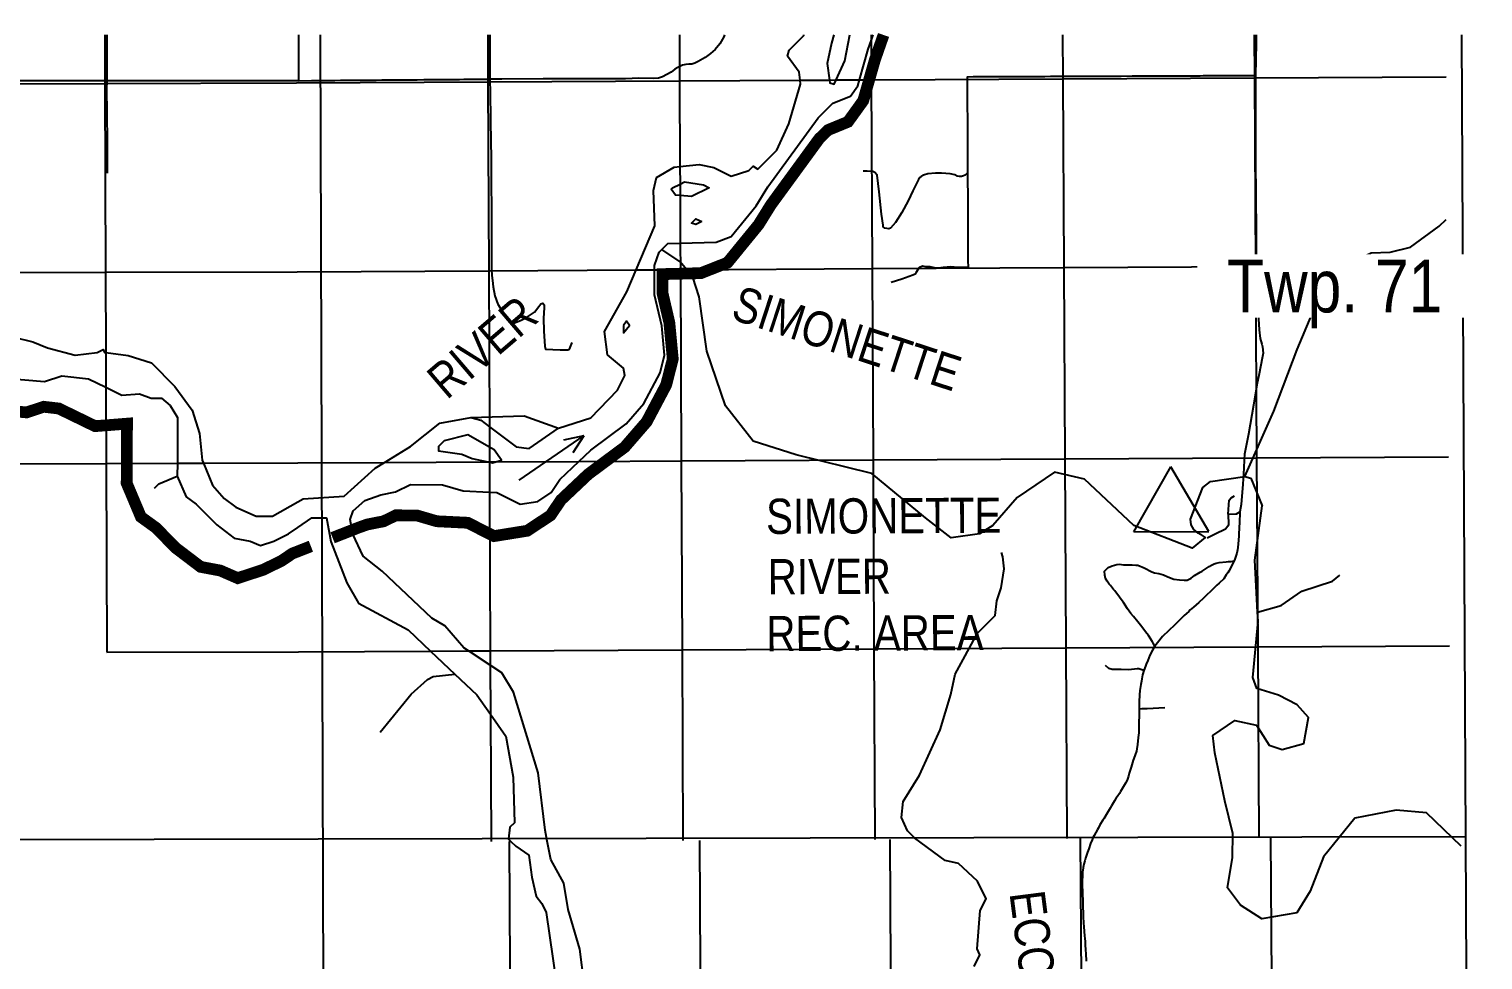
# Model space of a CAD drawing. Extents: x 408473 to 428843, y 6046006 to 6059852.
# Drawn here: x 423046 to 423293.5, y 6051769.7 to 6051928 of the extents above; entities that cross this region are included whole.
import ezdxf
from ezdxf.enums import TextEntityAlignment as Align

# ---------------------------------------------------------------- set-up
doc = ezdxf.new("R2010")
doc.units = 0
doc.header["$LTSCALE"] = 5
doc.linetypes.add('BORDER2', pattern=[22.225, 6.35, -3.175, 6.35, -3.175, 0, -3.175])
doc.layers.add('2', color=7, linetype='Continuous', true_color=0x6e6e6e)
doc.layers.add('4', color=7, linetype='Continuous', true_color=0x8c8c8c)
for name, color, linetype in [('20', 160, 'Continuous'), ('21', 160, 'Continuous'), ('22', 160, 'Continuous'), ('24', 161, 'Continuous'), ('35', 37, 'Continuous'), ('36', 37, 'Continuous'), ('53', 7, 'Continuous'), ('55', 3, 'Continuous'), ('T-WATER', 160, 'Continuous')]:
    doc.layers.add(name, color=color, linetype=linetype)
doc.layers.add('AS-COUNTY', color=7, linetype='BORDER2', lineweight=60, true_color=0xcc33ff)
doc.styles.add('80', font='ARIALN.TTF', dxfattribs={"height": 10})

# ---------------------------------------------------------------- blocks, each defined once
blk = doc.blocks.new('GCAMP')
at = {"layer": '53', "color": 75, "linetype": 'Continuous'}
for p, q in [((-318.649, -183.972), (0.001, 367.946)), ((318.651, -183.973), (0.001, 367.946)), ((-318.649, -183.972), (318.651, -183.973))]:
    blk.add_line(p, q, dxfattribs=at)

msp = doc.modelspace()

# ---------------------------------------------------------------- linework, layer by layer
at = {"layer": '2', "linetype": 'Continuous', "flags": 128}
for points in [[(423095.509, 6051927.043), (423097.797, 6051207.749)], [(423293.481, 6051208.786), (423289.872, 6051927.043)], [(422536.82, 6051789.137), (423290.557, 6051790.668)]]:
    msp.add_lwpolyline(points, dxfattribs=at)
at = {"layer": '20', "linetype": 'Continuous', "flags": 128}
for points in [[(423043.343, 6051875.608), (423046.584, 6051874.842), (423049.076, 6051873.83), (423053.812, 6051872.558), (423057.557, 6051873.039), (423058.558, 6051873.533), (423058.805, 6051873.032), (423059.005, 6051873.006), (423062.796, 6051872.513), (423066.783, 6051871.244), (423070.759, 6051867.227), (423073.736, 6051863.215), (423074.966, 6051859.211), (423075.446, 6051854.712), (423075.658, 6051854.19), (423077.174, 6051850.456), (423079.16, 6051848.198), (423081.15, 6051846.69), (423084.637, 6051845.174), (423087.383, 6051845.161), (423091.714, 6051847.611), (423092.636, 6051848.133), (423099.626, 6051848.599), (423104.888, 6051853.321), (423106.488, 6051854.312), (423110.894, 6051857.039), (423115.903, 6051861.013), (423121.148, 6051861.987), (423122.893, 6051861.48), (423124.319, 6051860.399), (423128.862, 6051856.955), (423131.107, 6051856.695), (423136.114, 6051860.169), (423141.613, 6051861.892), (423146.126, 6051866.618), (423147.385, 6051869.11), (423147.141, 6051870.36), (423144.406, 6051872.621), (423143.924, 6051876.621), (423147.698, 6051883.348), (423149.288, 6051887.072), (423152.49, 6051894.568), (423152.267, 6051900.565), (423152.776, 6051902.811), (423155.779, 6051904.546), (423156.776, 6051904.659), (423160.024, 6051905.026), (423162.518, 6051904.515), (423165.506, 6051903.003), (423168.506, 6051903.988), (423169.258, 6051904.734), (423170.005, 6051904.231), (423173.264, 6051907.464), (423175.28, 6051911.952), (423177.307, 6051918.688), (423177.227, 6051919.352), (423177.066, 6051920.688), (423175.082, 6051923.445), (423175.336, 6051924.443), (423177.843, 6051926.93), (423177.878, 6051927.043)], [(423140.437, 6051765.739), (423139.714, 6051771.486), (423137.747, 6051778.237), (423137.018, 6051782.736), (423134.79, 6051786.741), (423134.177, 6051789.88), (423133.814, 6051791.741), (423132.609, 6051801.486), (423128.428, 6051815.242), (423126.446, 6051818.498), (423124.481, 6051819.797), (423120.762, 6051822.255), (423119.976, 6051822.774), (423116.748, 6051826.536), (423114.508, 6051827.795), (423106.058, 6051835.829), (423102.825, 6051838.342), (423101.095, 6051842.097), (423100.607, 6051844.598), (423101.112, 6051846.094), (423103.117, 6051847.833), (423105.866, 6051848.819), (423108.364, 6051849.307), (423110.865, 6051850.544), (423116.355, 6051850.519), (423119.845, 6051849.503), (423124.363, 6051849.285), (423125.584, 6051849.226), (423129.568, 6051847.209), (423132.565, 6051847.695), (423134.818, 6051849.184), (423136.325, 6051851.425), (423139.566, 6051854.486), (423141.588, 6051856.397), (423147.598, 6051860.866), (423150.609, 6051864.349), (423153.377, 6051869.582), (423154.139, 6051872.577), (423153.662, 6051877.575), (423152.438, 6051882.827), (423152.457, 6051887.088), (423152.46, 6051887.823), (423153.219, 6051890.068), (423153.684, 6051890.529), (423154.723, 6051891.56), (423156.833, 6051891.614), (423162.96, 6051891.772), (423165.461, 6051892.76), (423169.727, 6051897.987), (423171.739, 6051901.226), (423180.277, 6051912.929), (423182.784, 6051915.416), (423185.785, 6051916.652), (423187.041, 6051918.395), (423187.328, 6051919.405), (423188.816, 6051924.633), (423189.307, 6051926.044), (423189.655, 6051927.043)], [(423182.993, 6051927.043), (423182.58, 6051925.66), (423181.815, 6051922.166), (423182.231, 6051919.378), (423182.3, 6051918.916), (423183.048, 6051918.663), (423183.367, 6051919.384), (423184.813, 6051922.652), (423185.711, 6051927.043)], [(423160.48, 6051895.281), (423159.48, 6051894.786), (423158.732, 6051895.039), (423159.484, 6051895.785), (423160.48, 6051895.281)], [(423147.173, 6051877.605), (423147.168, 6051876.356), (423148.172, 6051877.6), (423147.676, 6051878.352), (423147.173, 6051877.605)], [(423042.565, 6051868.616), (423048.552, 6051868.087), (423051.551, 6051869.071), (423056.04, 6051868.549), (423059.024, 6051867.102), (423061.768, 6051865.772), (423064.764, 6051866.007), (423066.757, 6051865.248), (423068.504, 6051865.239), (423069.996, 6051863.983), (423071.235, 6051861.978), (423071.201, 6051854.178), (423071.191, 6051851.985), (423072.673, 6051848.48), (423074.415, 6051847.222), (423077.893, 6051843.708), (423080.878, 6051841.445), (423083.621, 6051840.932), (423085.364, 6051840.174), (423087.613, 6051840.913), (423090.114, 6051842.15), (423091.73, 6051843.25), (423094.119, 6051844.878), (423096.615, 6051844.866), (423097.346, 6051840.866), (423100.06, 6051833.858), (423102.041, 6051830.352), (423110.506, 6051825.816), (423114.308, 6051822.221), (423118.464, 6051818.291), (423122.186, 6051814.771), (423124.514, 6051811.479), (423127.147, 6051807.755), (423128.363, 6051800.756), (423128.579, 6051793.013), (423127.827, 6051792.267), (423127.568, 6051790.27), (423127.986, 6051789.849), (423128.811, 6051789.016), (423131.05, 6051787.508), (423131.533, 6051783.759), (423132.267, 6051780.509), (423133.26, 6051779.256), (423134.002, 6051777.755), (423135.697, 6051766.01)]]:
    msp.add_lwpolyline(points, dxfattribs=at)
for points in [[(423156.789, 6051901.681), (423157.515, 6051902.04), (423160.757, 6051901.525), (423161.753, 6051901.021), (423158.752, 6051899.536), (423156.797, 6051899.723), (423156.007, 6051899.798), (423155.263, 6051900.801), (423155.514, 6051901.05)], [(423124.343, 6051854.339), (423124.857, 6051854.226), (423125.423, 6051854.412), (423126.357, 6051854.718), (423125.117, 6051856.473), (423124.333, 6051856.914), (423120.635, 6051858.992), (423116.638, 6051858.012), (423116.387, 6051857.763), (423115.635, 6051857.017), (423115.632, 6051856.268), (423119.623, 6051855.749), (423121.366, 6051854.992), (423124.043, 6051854.404)]]:
    msp.add_lwpolyline(points, close=True, dxfattribs=at)
at = {"layer": '22', "linetype": 'Continuous', "flags": 128}
for points in [[(423160.027, 6051882.493), (423158.974, 6051885.836), (423156.8, 6051888.459), (423153.684, 6051890.529)], [(423245.533, 6051841.97), (423246.199, 6051841.523), (423243.951, 6051839.712), (423234.037, 6051843.572), (423225.667, 6051851.472), (423220.513, 6051852.666), (423214.158, 6051848.336), (423210.015, 6051843.6), (423207.773, 6051842.159), (423202.958, 6051841.5), (423198.579, 6051844.898), (423189.465, 6051852.44), (423176.582, 6051855.61), (423169.229, 6051857.949), (423164.524, 6051863.94), (423161.352, 6051873.232), (423160.027, 6051882.493)], [(423245.533, 6051841.97), (423244.975, 6051842.26), (423244.283, 6051842.928), (423243.826, 6051843.686), (423243.702, 6051844.673), (423245.807, 6051850.031), (423247.091, 6051851.088), (423252.92, 6051851.93)], [(423252.92, 6051851.93), (423253.993, 6051851.63)], [(423253.993, 6051851.63), (423255.897, 6051846.906)], [(423255.121, 6051828.827), (423254.636, 6051837.687), (423255.897, 6051846.906)], [(423261.868, 6051813.092), (423258.69, 6051814.707), (423255.014, 6051815.877), (423254.305, 6051817.736), (423255.203, 6051827.33), (423255.121, 6051828.827)], [(423289.769, 6051789.002), (423283.86, 6051794.704), (423278.693, 6051795.159), (423271.648, 6051793.797), (423266.366, 6051787.232), (423264.051, 6051781.357), (423261.773, 6051777.699), (423255.843, 6051776.689), (423252.185, 6051778.967), (423250.017, 6051781.959), (423250.841, 6051787.12), (423250.909, 6051791.184), (423249.523, 6051796.75), (423247.81, 6051804.909), (423247.489, 6051807.871), (423251.227, 6051810.396), (423254.91, 6051809.596), (423257.071, 6051806.234), (423259.276, 6051805.458), (423262.989, 6051806.506), (423263.801, 6051810.927), (423261.868, 6051813.092)]]:
    msp.add_lwpolyline(points, dxfattribs=at)
at = {"layer": '24', "linetype": 'Continuous', "flags": 128}
for points in [[(423129.401, 6051851.297), (423140.475, 6051858.882)], [(423137.013, 6051858.151), (423140.475, 6051858.882)], [(423138.612, 6051855.997), (423140.475, 6051858.882)]]:
    msp.add_lwpolyline(points, dxfattribs=at)
at = {"layer": '35', "linetype": 'Continuous', "flags": 128}
for points in [[(423059.224, 6051919.262), (423059.223, 6051920.918), (423059.223, 6051921.37), (423059.223, 6051922.145), (423059.222, 6051923.367), (423059.221, 6051924.1), (423059.221, 6051925.365), (423059.22, 6051926.054), (423059.22, 6051927.043)], [(423091.808, 6051927.043), (423091.811, 6051926.172), (423091.819, 6051924.212), (423091.827, 6051922.251), (423091.835, 6051920.29), (423091.839, 6051919.269)], [(423124.384, 6051927.043), (423124.385, 6051926.853), (423124.388, 6051926.304), (423124.396, 6051924.856), (423124.399, 6051924.34), (423124.408, 6051922.858), (423124.411, 6051922.375), (423124.419, 6051920.86), (423124.427, 6051919.534)], [(423164.332, 6051927.043), (423164.221, 6051926.744), (423163.573, 6051925.547), (423162.745, 6051924.559), (423161.945, 6051923.889), (423161.075, 6051923.217), (423159.887, 6051922.54), (423159.327, 6051922.263), (423158.782, 6051922.093), (423158.306, 6051922.066), (423157.758, 6051922.037), (423157.195, 6051921.92), (423156.39, 6051921.533), (423155.902, 6051921.205), (423155.276, 6051920.697), (423154.542, 6051920.294), (423153.772, 6051919.907), (423153.122, 6051919.7), (423152.187, 6051919.645), (423149.765, 6051919.667), (423147.487, 6051919.604), (423143.229, 6051919.565), (423139.501, 6051919.58), (423133.494, 6051919.593), (423126.462, 6051919.535), (423124.427, 6051919.534)], [(423254.89, 6051927.043), (423254.897, 6051925.657), (423254.756, 6051920.153)], [(423205.799, 6051903.64), (423205.795, 6051904.737), (423205.793, 6051905.181), (423205.786, 6051906.735), (423205.784, 6051907.143), (423205.777, 6051908.733), (423205.775, 6051909.104), (423205.768, 6051910.73), (423205.767, 6051911.066), (423205.759, 6051912.728), (423205.758, 6051913.028), (423205.751, 6051914.726), (423205.749, 6051914.989), (423205.742, 6051916.724), (423205.74, 6051917.056), (423205.733, 6051918.721), (423205.728, 6051919.949), (423206.687, 6051919.953), (423207.897, 6051919.958), (423208.723, 6051919.962), (423209.895, 6051919.967), (423210.758, 6051919.971), (423211.893, 6051919.976), (423212.794, 6051919.979), (423213.89, 6051919.984), (423214.829, 6051919.988), (423215.888, 6051919.993), (423216.865, 6051919.997), (423217.886, 6051920.001), (423218.9, 6051920.006), (423219.884, 6051920.01), (423220.936, 6051920.015), (423221.881, 6051920.019), (423222.971, 6051920.023), (423223.879, 6051920.027), (423225.007, 6051920.032), (423225.877, 6051920.036), (423227.042, 6051920.041), (423227.875, 6051920.044), (423229.078, 6051920.05), (423229.872, 6051920.053), (423231.113, 6051920.058), (423231.87, 6051920.062), (423233.771, 6051920.07), (423235.184, 6051920.076), (423236.523, 6051920.082), (423237.863, 6051920.087), (423238.499, 6051920.09), (423239.255, 6051920.093), (423239.861, 6051920.096), (423241.29, 6051920.102), (423241.859, 6051920.105), (423243.326, 6051920.111), (423243.857, 6051920.113), (423245.361, 6051920.12), (423245.855, 6051920.122), (423247.397, 6051920.128), (423247.68, 6051920.13)], [(423247.68, 6051920.13), (423248.387, 6051920.132), (423249.885, 6051920.137), (423250.268, 6051920.138), (423251.451, 6051920.142), (423251.848, 6051920.144), (423253.509, 6051920.149), (423253.846, 6051920.15), (423254.756, 6051920.153)], [(423254.756, 6051920.153), (423254.756, 6051919.862), (423254.757, 6051917.843), (423254.757, 6051917.003), (423254.758, 6051915.845), (423254.758, 6051915.049), (423254.759, 6051913.847), (423254.759, 6051913.095), (423254.759, 6051911.849), (423254.76, 6051911.141), (423254.76, 6051909.851), (423254.761, 6051907.729), (423254.762, 6051905.855), (423254.762, 6051905.279), (423254.762, 6051904.623), (423254.766, 6051904.285), (423254.77, 6051903.858), (423254.775, 6051903.313), (423254.789, 6051901.86), (423254.794, 6051901.341), (423254.809, 6051899.863), (423254.814, 6051899.369), (423254.828, 6051897.865), (423254.833, 6051897.398), (423254.848, 6051895.868), (423254.852, 6051895.426), (423254.867, 6051893.87), (423254.871, 6051893.454), (423254.886, 6051891.952), (423254.891, 6051891.482), (423254.899, 6051889.875), (423254.901, 6051889.519), (423254.909, 6051887.877), (423254.911, 6051887.556), (423254.919, 6051885.879), (423254.92, 6051885.594), (423254.924, 6051884.937)], [(423059.224, 6051919.262), (423058.155, 6051919.259), (423056.117, 6051919.252), (423054.079, 6051919.246), (423053.652, 6051919.244), (423052.073, 6051919.239), (423050.075, 6051919.233), (423048.078, 6051919.226), (423046.08, 6051919.22), (423044.082, 6051919.213), (423042.829, 6051919.209)], [(423091.839, 6051919.269), (423090.034, 6051919.268), (423088.815, 6051919.268), (423088.036, 6051919.268), (423086.771, 6051919.268), (423086.038, 6051919.268), (423084.726, 6051919.267), (423084.04, 6051919.267), (423082.682, 6051919.267), (423082.042, 6051919.267), (423080.638, 6051919.267), (423080.044, 6051919.266), (423078.594, 6051919.266), (423078.046, 6051919.266), (423076.549, 6051919.266), (423076.048, 6051919.266), (423074.505, 6051919.265), (423074.05, 6051919.265), (423072.461, 6051919.265), (423072.052, 6051919.265), (423070.417, 6051919.265), (423070.054, 6051919.264), (423068.373, 6051919.264), (423068.056, 6051919.264), (423066.328, 6051919.264), (423066.058, 6051919.264), (423064.284, 6051919.263), (423062.24, 6051919.263), (423060.196, 6051919.263), (423059.224, 6051919.262)], [(423091.839, 6051919.269), (423094.029, 6051919.287), (423094.922, 6051919.294), (423096.027, 6051919.303), (423096.949, 6051919.31), (423098.024, 6051919.319), (423098.977, 6051919.327), (423100.022, 6051919.335), (423101.004, 6051919.343), (423102.019, 6051919.352), (423102.722, 6051919.357), (423103.575, 6051919.364), (423104.017, 6051919.368), (423105.059, 6051919.376), (423106.015, 6051919.384), (423107.086, 6051919.393), (423108.012, 6051919.4), (423109.113, 6051919.409), (423110.01, 6051919.417), (423110.543, 6051919.421), (423111.141, 6051919.426), (423112.007, 6051919.433), (423113.168, 6051919.442), (423114.005, 6051919.449), (423115.196, 6051919.459), (423116.003, 6051919.466), (423117.223, 6051919.475), (423118, 6051919.482), (423119.25, 6051919.492), (423119.998, 6051919.498), (423121.278, 6051919.508), (423121.995, 6051919.514), (423123.305, 6051919.525), (423123.993, 6051919.531), (423124.427, 6051919.534)], [(423124.427, 6051919.534), (423124.478, 6051917.14), (423124.533, 6051912.829), (423124.588, 6051908.554), (423124.607, 6051906.487), (423124.644, 6051902.459), (423124.683, 6051896.77), (423124.687, 6051887.194), (423124.729, 6051886.149), (423124.847, 6051885.254), (423124.945, 6051884.173), (423125.238, 6051882.652), (423125.768, 6051881.26), (423126.686, 6051879.845), (423127.605, 6051878.531), (423127.938, 6051878.289), (423128.288, 6051878.08), (423128.591, 6051878.074), (423129.642, 6051878.443), (423130.816, 6051879.061), (423131.994, 6051879.865), (423132.753, 6051880.846), (423133.082, 6051881.311), (423133.42, 6051881.389), (423133.635, 6051881.15), (423133.626, 6051880.644), (423133.525, 6051878.86), (423133.586, 6051876.635), (423133.774, 6051874.07), (423133.9, 6051873.579), (423136.358, 6051873.484), (423137.672, 6051873.455), (423137.976, 6051873.57), (423138.391, 6051874.695)], [(423205.799, 6051903.64), (423205.349, 6051903.172), (423205.033, 6051903.059), (423204.682, 6051902.946), (423204.364, 6051902.94), (423203.974, 6051903.002), (423203.581, 6051903.242), (423202.765, 6051903.402), (423201.313, 6051903.55), (423200.253, 6051903.528), (423198.983, 6051903.432), (423198.245, 6051903.205), (423197.861, 6051902.985), (423197.582, 6051902.767), (423197.411, 6051902.481), (423196.424, 6051900.553), (423195.611, 6051898.805), (423194.519, 6051896.839), (423193.492, 6051895.157), (423192.628, 6051894.186), (423192.313, 6051894.038), (423191.674, 6051894.166), (423191.351, 6051894.407), (423191.346, 6051894.69), (423191.061, 6051896.557), (423190.668, 6051900.331), (423190.364, 6051903.187), (423189.931, 6051903.638), (423189.61, 6051903.808), (423188.654, 6051903.86), (423187.983, 6051903.846)], [(423254.924, 6051884.937), (423255.134, 6051880.606), (423255.413, 6051876.882), (423255.544, 6051875.382), (423255.829, 6051874.455), (423255.979, 6051873.966), (423256.045, 6051872.905), (423255.908, 6051872.063), (423255.397, 6051869.402), (423255.006, 6051867.499), (423254.426, 6051864.046), (423253.59, 6051859.128), (423252.909, 6051855.726), (423252.823, 6051854.8), (423252.753, 6051853.334), (423252.62, 6051850.601), (423252.319, 6051847.135), (423252.12, 6051845.891)], [(423252.12, 6051845.891), (423252.091, 6051845.323), (423252.051, 6051844.539), (423252.016, 6051843.856), (423251.995, 6051843.462), (423251.911, 6051841.856), (423251.872, 6051841.104), (423251.758, 6051839.854), (423251.692, 6051839.464), (423251.59, 6051838.885), (423251.35, 6051838.218), (423251.214, 6051837.844), (423251.105, 6051837.582)], [(423237.623, 6051823.041), (423237.362, 6051823.542), (423237.22, 6051823.813), (423236.524, 6051824.851), (423236.054, 6051825.484), (423235.409, 6051826.353), (423234.497, 6051827.472), (423234.203, 6051827.833), (423233.97, 6051828.105), (423233.54, 6051828.609), (423232.993, 6051829.436), (423232.297, 6051830.488), (423231.906, 6051831.004), (423231.604, 6051831.402), (423230.81, 6051832.447), (423230.602, 6051832.721), (423230.046, 6051833.365), (423229.855, 6051833.586), (423229.517, 6051834.087), (423229.242, 6051834.562), (423229.111, 6051835.131), (423229.076, 6051835.809), (423229.656, 6051836.46), (423230.343, 6051836.742), (423231.157, 6051836.94), (423231.595, 6051836.99), (423232.262, 6051836.92), (423232.535, 6051836.891), (423233.769, 6051836.92), (423234.366, 6051836.863), (423234.732, 6051836.822), (423235.779, 6051836.404), (423237.093, 6051835.698), (423237.582, 6051835.535), (423238.317, 6051835.427), (423239.1, 6051835.205), (423239.827, 6051834.862), (423240.834, 6051834.446), (423241.819, 6051834.357), (423242.594, 6051834.287), (423243.113, 6051834.299), (423243.608, 6051834.49), (423243.811, 6051834.647), (423244.393, 6051835.097), (423245.358, 6051835.647), (423245.662, 6051835.839), (423246.894, 6051836.614), (423247.267, 6051836.849), (423247.751, 6051837.068), (423248.057, 6051837.206), (423248.573, 6051837.318), (423249.741, 6051837.412), (423250.117, 6051837.442), (423250.645, 6051837.485), (423251.105, 6051837.582)], [(423251.105, 6051837.582), (423250.759, 6051836.829), (423250.471, 6051836.203), (423250.222, 6051835.823), (423250.047, 6051835.556), (423249.793, 6051835.169), (423249.366, 6051834.518), (423248.599, 6051833.788), (423248.203, 6051833.411), (423247.843, 6051833.068), (423247.173, 6051832.442), (423246.421, 6051831.741), (423246.138, 6051831.477), (423245.886, 6051831.242), (423245.104, 6051830.512), (423244.226, 6051829.693), (423243.929, 6051829.441), (423243.658, 6051829.229), (423243.39, 6051828.939), (423243.005, 6051828.61), (423242.631, 6051828.29), (423241.972, 6051827.646), (423240.96, 6051826.657), (423240.018, 6051825.736), (423238.939, 6051824.681), (423238.069, 6051823.619), (423237.623, 6051823.041)], [(423237.623, 6051823.041), (423237.25, 6051822.388), (423236.789, 6051821.531), (423236.59, 6051821.066), (423236.409, 6051820.634), (423236.154, 6051819.968), (423236.032, 6051819.645), (423235.765, 6051818.936)], [(423235.765, 6051818.936), (423235.749, 6051818.893), (423235.54, 6051818.162), (423235.4, 6051817.503), (423235.326, 6051817.093), (423235.224, 6051816.511), (423235.092, 6051815.498), (423235.024, 6051814.748), (423234.962, 6051813.559), (423234.961, 6051812.854), (423234.961, 6051812.421)], [(423234.961, 6051812.421), (423234.957, 6051811.499), (423234.948, 6051811.17), (423234.911, 6051810.165), (423234.901, 6051809.869), (423234.896, 6051809.5), (423234.89, 6051809.016), (423234.881, 6051808.333), (423234.801, 6051807.5), (423234.69, 6051806.347), (423234.572, 6051805.584), (423234.508, 6051805.171), (423234.04, 6051803.968), (423233.92, 6051803.661), (423233.566, 6051802.467), (423233.42, 6051801.974), (423233.27, 6051801.471), (423233.114, 6051800.946), (423232.906, 6051800.245), (423232.62, 6051799.75), (423232.449, 6051799.454), (423231.786, 6051798.308), (423231.586, 6051797.978), (423231.203, 6051797.428), (423230.987, 6051797.117), (423230.733, 6051796.751), (423230.23, 6051795.888), (423229.998, 6051795.49), (423229.498, 6051794.633), (423228.93, 6051793.703), (423228.768, 6051793.437), (423228.282, 6051792.643), (423228.005, 6051792.154), (423227.854, 6051791.888), (423227.556, 6051791.351), (423227.309, 6051790.865), (423227.15, 6051790.549), (423226.932, 6051790.113), (423226.688, 6051789.505), (423226.385, 6051788.593), (423226.185, 6051788.032), (423225.931, 6051787.318), (423225.804, 6051786.962), (423225.694, 6051786.548), (423225.536, 6051785.956), (423225.431, 6051785.391), (423225.365, 6051784.909), (423225.33, 6051784.652), (423225.285, 6051783.824), (423225.269, 6051783.307), (423225.253, 6051782.833), (423225.269, 6051782.319), (423225.3, 6051781.309), (423225.362, 6051779.313), (423225.37, 6051779.044), (423225.423, 6051777.316), (423225.432, 6051777.031), (423225.464, 6051775.996), (423225.522, 6051775.321), (423225.657, 6051773.761), (423225.695, 6051773.327), (423225.737, 6051772.833), (423225.785, 6051772.278), (423225.825, 6051771.332), (423225.849, 6051770.773), (423225.904, 6051769.473)]]:
    msp.add_lwpolyline(points, dxfattribs=at)
at = {"layer": '36', "linetype": 'Continuous', "flags": 128}
for points in [[(423059.306, 6051903.529), (423059.275, 6051908.671), (423059.227, 6051913.919), (423059.213, 6051917.771), (423059.224, 6051919.262)], [(423205.87, 6051887.478), (423205.865, 6051888.755), (423205.862, 6051889.488), (423205.856, 6051890.753), (423205.853, 6051891.45), (423205.847, 6051892.751), (423205.844, 6051893.412), (423205.838, 6051894.748), (423205.836, 6051895.373), (423205.83, 6051896.746), (423205.827, 6051897.335), (423205.821, 6051898.744), (423205.818, 6051899.296), (423205.812, 6051900.742), (423205.81, 6051901.258), (423205.803, 6051902.739), (423205.801, 6051903.22), (423205.799, 6051903.64)], [(423205.87, 6051887.478), (423203.996, 6051887.476), (423202.885, 6051887.585), (423202.279, 6051887.522), (423201.571, 6051887.493), (423200.762, 6051887.365), (423200.123, 6051887.403), (423199.383, 6051887.577), (423198.643, 6051887.616), (423198.037, 6051887.688), (423197.564, 6051887.456), (423197.327, 6051887.222), (423196.918, 6051886.585), (423196.815, 6051886.35), (423196.409, 6051886.151), (423194.519, 6051885.525), (423192.73, 6051884.932)], [(423250.089, 6051845.5), (423250.279, 6051847.909), (423250.634, 6051848.279), (423251.157, 6051848.648)], [(423250.089, 6051845.5), (423251.534, 6051845.551), (423252.12, 6051845.891)], [(423250.089, 6051845.5), (423250.186, 6051843.748), (423250.051, 6051843.445), (423249.645, 6051842.94), (423247.892, 6051842.101), (423246.542, 6051841.43)], [(423235.765, 6051818.936), (423234.915, 6051819.191), (423234.632, 6051819.223), (423233.195, 6051819.054), (423231.902, 6051819.114), (423230.736, 6051819.108), (423230.347, 6051819.072), (423229.802, 6051819.255), (423229.226, 6051819.744)], [(423234.961, 6051812.421), (423235.396, 6051812.439), (423236.325, 6051812.478), (423237.355, 6051812.521), (423238.321, 6051812.561), (423239.342, 6051812.603)]]:
    msp.add_lwpolyline(points, dxfattribs=at)
at = {"layer": '4', "linetype": 'Continuous', "flags": 128}
for points in [[(423058.826, 6051927.043), (423058.853, 6051918.811)], [(423124.054, 6051927.043), (423124.085, 6051919.071)], [(423156.678, 6051927.043), (423156.712, 6051919.243)], [(423189.302, 6051927.043), (423189.307, 6051926.044)], [(423189.307, 6051926.044), (423189.339, 6051919.416)], [(423221.927, 6051927.043), (423221.966, 6051919.588)], [(423254.552, 6051927.043), (423254.593, 6051919.761)], [(423026.248, 6051918.722), (423058.853, 6051918.811)], [(423058.853, 6051918.811), (423091.459, 6051918.898)], [(423058.853, 6051918.811), (423058.96, 6051886.679)], [(423091.459, 6051918.898), (423124.085, 6051919.071)], [(423124.085, 6051919.071), (423156.712, 6051919.243)], [(423124.085, 6051919.071), (423124.213, 6051886.939)], [(423156.712, 6051919.243), (423177.227, 6051919.352)], [(423156.712, 6051919.243), (423156.776, 6051904.659)], [(423177.227, 6051919.352), (423182.231, 6051919.378)], [(423182.231, 6051919.378), (423183.367, 6051919.384)], [(423183.367, 6051919.384), (423187.328, 6051919.405)], [(423187.328, 6051919.405), (423189.339, 6051919.416)], [(423189.339, 6051919.416), (423221.966, 6051919.588)], [(423189.339, 6051919.416), (423189.492, 6051887.284)], [(423221.966, 6051919.588), (423254.593, 6051919.761)], [(423221.966, 6051919.588), (423222.132, 6051887.457)], [(423254.593, 6051919.761), (423287.22, 6051919.934)], [(423254.593, 6051919.761), (423254.772, 6051887.63)], [(423156.776, 6051904.659), (423156.789, 6051901.681)], [(423156.789, 6051901.681), (423156.797, 6051899.723)], [(423156.797, 6051899.723), (423156.833, 6051891.614)], [(423156.833, 6051891.614), (423156.853, 6051887.112)], [(423254.772, 6051887.63), (423287.412, 6051887.803)], [(423026.346, 6051886.59), (423058.96, 6051886.679)], [(423058.96, 6051886.679), (423091.574, 6051886.767)], [(423058.96, 6051886.679), (423059.005, 6051873.006)], [(423091.574, 6051886.767), (423124.213, 6051886.939)], [(423124.213, 6051886.939), (423149.288, 6051887.072)], [(423124.213, 6051886.939), (423124.319, 6051860.399)], [(423149.288, 6051887.072), (423152.457, 6051887.088)], [(423152.457, 6051887.088), (423156.853, 6051887.112)], [(423156.853, 6051887.112), (423189.492, 6051887.284)], [(423156.853, 6051887.112), (423156.995, 6051854.579)], [(423189.492, 6051887.284), (423222.132, 6051887.457)], [(423189.492, 6051887.284), (423189.648, 6051854.751)], [(423222.132, 6051887.457), (423254.772, 6051887.63)], [(423222.132, 6051887.457), (423222.301, 6051854.924)], [(423254.772, 6051887.63), (423254.953, 6051855.097)], [(423059.005, 6051873.006), (423059.024, 6051867.102)], [(423059.024, 6051867.102), (423059.067, 6051854.145)], [(423124.319, 6051860.399), (423124.333, 6051856.914)], [(423124.333, 6051856.914), (423124.343, 6051854.406)], [(423026.444, 6051854.056), (423059.067, 6051854.145)], [(423059.067, 6051854.145), (423071.201, 6051854.178)], [(423059.067, 6051854.145), (423059.173, 6051822.013)], [(423071.201, 6051854.178), (423075.658, 6051854.19)], [(423075.658, 6051854.19), (423091.69, 6051854.233)], [(423091.69, 6051854.233), (423106.488, 6051854.312)], [(423106.488, 6051854.312), (423124.043, 6051854.404)], [(423124.043, 6051854.404), (423124.343, 6051854.406)], [(423124.343, 6051854.406), (423125.423, 6051854.412)], [(423124.343, 6051854.406), (423124.343, 6051854.339)], [(423124.343, 6051854.339), (423124.363, 6051849.285)], [(423125.423, 6051854.412), (423139.566, 6051854.486)], [(423139.566, 6051854.486), (423156.995, 6051854.579)], [(423156.995, 6051854.579), (423189.648, 6051854.751)], [(423156.995, 6051854.579), (423157.136, 6051822.447)], [(423189.648, 6051854.751), (423222.301, 6051854.924)], [(423189.648, 6051854.751), (423189.801, 6051822.62)], [(423222.301, 6051854.924), (423254.953, 6051855.097)], [(423222.301, 6051854.924), (423222.467, 6051822.793)], [(423254.953, 6051855.097), (423287.606, 6051855.271)], [(423254.953, 6051855.097), (423255.133, 6051822.966)], [(423124.363, 6051849.285), (423124.471, 6051822.274)], [(423059.173, 6051822.013), (423091.806, 6051822.102)], [(423091.806, 6051822.102), (423114.308, 6051822.221)], [(423114.308, 6051822.221), (423120.762, 6051822.255)], [(423120.762, 6051822.255), (423124.471, 6051822.274)], [(423124.471, 6051822.274), (423157.136, 6051822.447)], [(423124.471, 6051822.274), (423124.481, 6051819.797)], [(423157.136, 6051822.447), (423189.801, 6051822.62)], [(423157.136, 6051822.447), (423157.278, 6051790)], [(423189.801, 6051822.62), (423222.467, 6051822.793)], [(423189.801, 6051822.62), (423189.956, 6051790.169)], [(423222.467, 6051822.793), (423255.133, 6051822.966)], [(423222.467, 6051822.793), (423222.635, 6051790.337)], [(423255.133, 6051822.966), (423287.799, 6051823.14)], [(423255.133, 6051822.966), (423255.314, 6051790.506)], [(423124.481, 6051819.797), (423124.514, 6051811.479)], [(423124.514, 6051811.479), (423124.6, 6051789.831)], [(423127.69, 6051789.847), (423127.843, 6051757.76)], [(423160.103, 6051790.014), (423160.266, 6051757.94)], [(423192.516, 6051790.182), (423192.69, 6051758.12)], [(423224.929, 6051790.349), (423225.114, 6051758.299)], [(423257.342, 6051790.516), (423257.537, 6051758.479)]]:
    msp.add_lwpolyline(points, dxfattribs=at)
at = {"layer": 'AS-COUNTY', "const_width": 2, "flags": 128}
for points in [[(423097.626, 6051841.496), (423102.039, 6051843.223), (423103.551, 6051843.764), (423106.333, 6051844.305), (423108.376, 6051845.314), (423111.985, 6051845.295), (423115.367, 6051844.308), (423120.472, 6051844.058), (423120.628, 6051844.051), (423125.108, 6051841.779), (423130.766, 6051842.692), (423134.748, 6051845.318), (423136.504, 6051847.925), (423139.341, 6051850.601), (423141.15, 6051852.308), (423147.365, 6051856.922), (423151.106, 6051861.245), (423154.421, 6051867.501), (423155.547, 6051871.911), (423154.961, 6051878.106), (423153.797, 6051883.112), (423153.814, 6051886.355), (423160.336, 6051886.519), (423164.868, 6051888.306), (423170.164, 6051894.784), (423172.248, 6051898.135), (423180.447, 6051909.356), (423181.97, 6051910.865), (423185.374, 6051912.264), (423187.976, 6051915.87), (423188.504, 6051917.722), (423189.955, 6051922.807), (423190.4, 6051924.08), (423191.434, 6051927.043)], [(422313.438, 6051659.584), (422328.95, 6051655.272), (422332.344, 6051655.998), (422337.992, 6051657.205), (422346.416, 6051658.479), (422347.799, 6051659.041), (422352.033, 6051660.761), (422356.142, 6051664.493), (422359.518, 6051669.507), (422361.836, 6051671.228), (422365.489, 6051672.554), (422368.552, 6051672.88), (422372.656, 6051671.947), (422378.194, 6051671.679), (422379.554, 6051671.613), (422383.779, 6051672.648), (422387.751, 6051672.827), (422400.262, 6051670.721), (422407.255, 6051671.881), (422412.132, 6051672.689), (422413.26, 6051673.293), (422424.474, 6051679.301), (422427.692, 6051680.356), (422430.914, 6051682.483), (422432.81, 6051684.363), (422437.804, 6051687.245), (422439.603, 6051687.836), (422443.229, 6051687.913), (422443.522, 6051687.92), (422449.948, 6051688.058), (422458.046, 6051694.155), (422460.392, 6051697.255), (422461.125, 6051698.223), (422462.841, 6051699.64), (422466.932, 6051700.735), (422475.716, 6051701.757), (422478.225, 6051703.063), (422480.671, 6051704.336), (422483.12, 6051704.849), (422486.419, 6051705.027), (422489.263, 6051704.538), (422493.332, 6051704.518), (422497.416, 6051705.179), (422507.415, 6051709.828), (422513.878, 6051716.729), (422522.145, 6051711.95), (422527.918, 6051711.537), (422532.517, 6051712.866), (422538.408, 6051709.614), (422539.678, 6051708.914), (422545.866, 6051703.384), (422550.878, 6051699.587), (422562.754, 6051696.979), (422565.603, 6051696.762), (422568.058, 6051695.519), (422568.708, 6051694.971), (422569.292, 6051694.774), (422575.427, 6051688.872), (422578.431, 6051685.982), (422579.633, 6051683.956), (422586.36, 6051680.926), (422590.538, 6051680.626), (422591.567, 6051680.363), (422595.626, 6051678.308), (422598.857, 6051675.797), (422602.588, 6051673.908), (422603.998, 6051673.43), (422611.743, 6051670.804), (422617.046, 6051672.04), (422619.433, 6051671.292), (422625.852, 6051670.546), (422628.275, 6051671.743), (422633.924, 6051670.907), (422637.729, 6051670.676), (422639.951, 6051670.541), (422641.583, 6051671.347), (422645.953, 6051671.325), (422650.248, 6051672.734), (422662.148, 6051675.44), (422665.398, 6051678.659), (422666.324, 6051682.298), (422671.333, 6051685.539), (422672.569, 6051686.107), (422676.117, 6051687.737), (422681.368, 6051690.148), (422687.316, 6051691.739), (422693.138, 6051695.856), (422698.497, 6051699.038), (422701.259, 6051701.774), (422701.803, 6051708.938), (422710.797, 6051708.035), (422715.296, 6051701.593), (422722.735, 6051699.425), (422726.521, 6051699.169), (422731.376, 6051697.319), (422732.757, 6051696.48), (422734.656, 6051695.327), (422743.756, 6051695.279), (422747.81, 6051696.473), (422750.499, 6051698.471), (422761.674, 6051700.009), (422763.319, 6051702.045), (422767.193, 6051701.594), (422768.397, 6051701.454), (422776.142, 6051699.602), (422781.02, 6051699.577), (422786.663, 6051702.051), (422793.979, 6051705.944), (422796.919, 6051708.856), (422802.719, 6051718.152), (422804.51, 6051722.433), (422804.792, 6051723.107), (422807.374, 6051729.279), (422809.032, 6051731.25), (422812.103, 6051733.575), (422824.171, 6051737.058), (422826.826, 6051736.157), (422827.725, 6051735.248), (422832.397, 6051734.703), (422833.386, 6051734.862), (422837.06, 6051735.455), (422840.691, 6051737.7), (422842.497, 6051737.69), (422846.964, 6051738.559), (422850.322, 6051741.886), (422852.179, 6051744.414), (422858.82, 6051746.747), (422865.881, 6051748.032), (422871.356, 6051749.029), (422877.09, 6051752.611), (422877.476, 6051752.897), (422882.203, 6051756.407), (422884.612, 6051761.169), (422884.222, 6051767.019), (422882.182, 6051771.154), (422887.321, 6051773.904), (422892.175, 6051774.899), (422896.127, 6051777.243), (422898.889, 6051780.526), (422900.525, 6051781.876), (422903.045, 6051783.956), (422903.735, 6051788.949), (422904.747, 6051791.28), (422907.757, 6051795.327), (422914.472, 6051801.132), (422922.77, 6051802.663), (422925.051, 6051802.65), (422926.793, 6051802.64), (422929.881, 6051803.137), (422936.733, 6051803.352), (422941.541, 6051804.356), (422947.986, 6051808.435), (422949.74, 6051808.964), (422953.2, 6051808.771), (422956.146, 6051807.812), (422963.969, 6051805.263), (422968.864, 6051802.909), (422969.079, 6051799.663), (422970.604, 6051795.004), (422976.331, 6051791.686), (422980.892, 6051790.517), (422986.303, 6051791.162), (422992.18, 6051793.087), (422998.051, 6051797.982), (423002.651, 6051803.677), (423005.35, 6051808.57), (423003.952, 6051813.707), (423008.499, 6051816.979), (423014.028, 6051817.199), (423018.579, 6051820.577), (423020.795, 6051827.736), (423023.728, 6051835.622), (423025.036, 6051845.928), (423025.895, 6051848.463), (423025.909, 6051851.295), (423029.414, 6051854.998), (423030.468, 6051862.618), (423036.513, 6051862.974), (423039.142, 6051863.397), (423045.527, 6051862.828), (423048.457, 6051863.787), (423051.014, 6051863.488), (423053.235, 6051862.41), (423057.195, 6051860.487), (423062.622, 6051860.909), (423062.587, 6051853.997), (423062.571, 6051850.782), (423064.99, 6051845.048), (423067.526, 6051843.214), (423070.96, 6051839.74), (423075.163, 6051836.549), (423078.508, 6051835.921), (423081.475, 6051834.629), (423085.866, 6051836.068), (423088.997, 6051837.613), (423090.752, 6051838.807), (423093.934, 6051840.052)]]:
    msp.add_lwpolyline(points, dxfattribs=at)
at = {"layer": 'T-WATER', "linetype": 'Continuous', "flags": 128}
for points in [[(423252.92, 6051851.93), (423257.91, 6051863.017), (423261.827, 6051873.508), (423264.399, 6051879.604), (423269.398, 6051887.607), (423274.453, 6051889.994), (423277.674, 6051890.091), (423281.132, 6051890.932), (423286.058, 6051894.519), (423287.251, 6051895.645)], [(423121.148, 6051861.987), (423130.265, 6051862.24), (423136.114, 6051860.169)], [(423067.277, 6051849.926), (423068.031, 6051850.671), (423071.191, 6051851.985)], [(423206.833, 6051768.577), (423207.843, 6051770.568), (423207.35, 6051771.57), (423207.889, 6051778.061), (423208.9, 6051780.052), (423207.421, 6051783.059), (423204.194, 6051786.076), (423201.951, 6051786.59), (423196.732, 6051790.369), (423195.492, 6051791.626), (423194.507, 6051793.88), (423194.773, 6051796.626), (423197.547, 6051801.104), (423201.088, 6051808.825), (423202.872, 6051814.808), (423203.642, 6051818.3), (423207.429, 6051825.27), (423210.443, 6051828.249), (423210.708, 6051830.745), (423211.47, 6051832.988), (423211.989, 6051836.232), (423211.752, 6051838.232), (423211.506, 6051838.983)], [(423255.121, 6051828.827), (423259.13, 6051829.947), (423262.64, 6051832.424), (423267.892, 6051834.141), (423269.146, 6051835.133)], [(423105.728, 6051808.45), (423111.009, 6051814.908), (423113.77, 6051817.387), (423114.772, 6051817.88), (423118.464, 6051818.291)]]:
    msp.add_lwpolyline(points, dxfattribs=at)

# ---------------------------------------------------------------- block references
at = {"layer": '53', "linetype": 'Continuous', "xscale": 0.01997432858985701, "yscale": 0.01997432858985701, "zscale": 0.01997432858985701, "rotation": 0.3028299839441282}
msp.add_blockref('GCAMP', (423240.407, 6051846.209), dxfattribs=at)

# ---------------------------------------------------------------- texts
at = {"layer": '20', "linetype": 'Continuous', "style": '80'}
msp.add_text('RIVER', height=5.9923, rotation=40.55954, dxfattribs=at).set_placement((423117.088, 6051864.869))
at = {"layer": '21', "linetype": 'Continuous', "style": '80'}
msp.add_text('SIMONETTE', height=5.9923, rotation=341.90519, dxfattribs=at).set_placement((423167.083, 6051884.49), align=Align.TOP_LEFT)
msp.add_text('ECONOMY', height=5.9923, rotation=277.3172, dxfattribs=at).set_placement((423212.861, 6051781.024))
at = {"layer": '55', "linetype": 'Continuous', "style": '80'}
for s, p in [('SIMONETTE', (423171.447, 6051842.141)), ('RIVER', (423171.731, 6051831.871)), ('REC. AREA', (423171.499, 6051822.19))]:
    msp.add_text(s, height=5.9923, rotation=0.30352, dxfattribs=at).set_placement(p)

# ---------------------------------------------------------------- next in the draw order: texts
at = {"insert": (423268.237, 6051888.828), "char_height": 8.9884, "width": 44.94394, "attachment_point": 2, "style": '80', "bg_fill": 3, "box_fill_scale": 1.1, "bg_fill_color": 256, "bg_fill_transparency": 0}
msp.add_mtext('Twp. 71', dxfattribs=at)

doc.saveas('drawing.dxf')
